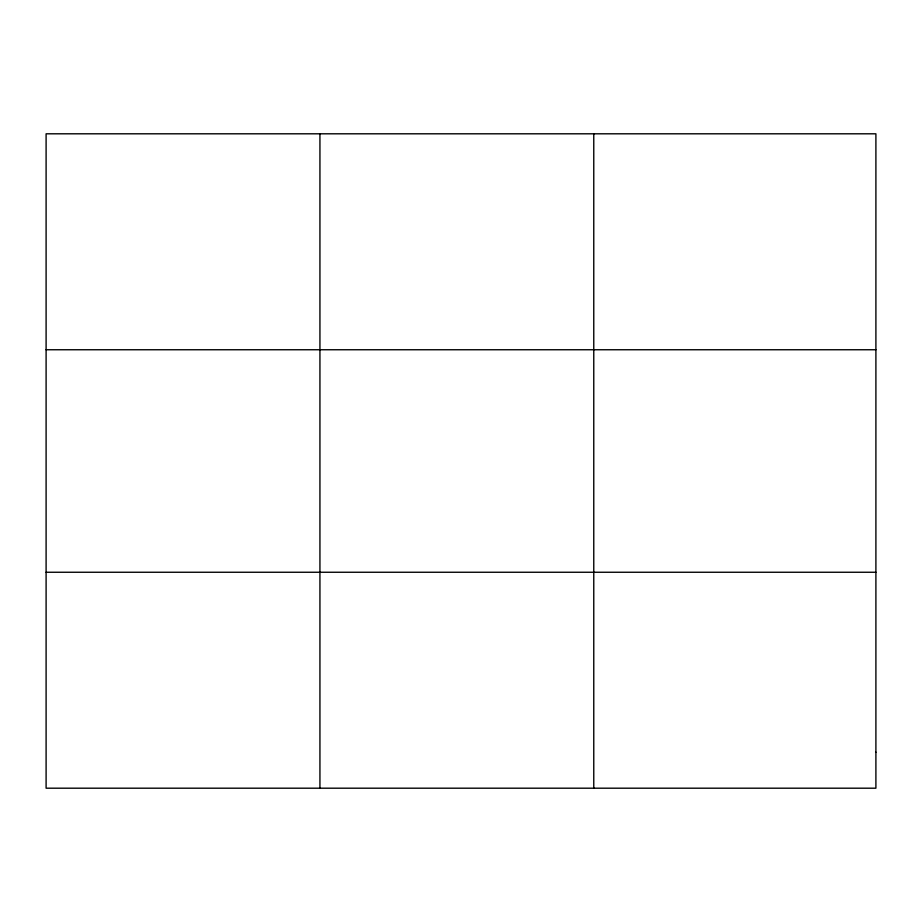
<?xml version="1.0" encoding="UTF-8"?>
<svg xmlns="http://www.w3.org/2000/svg" width="922" height="922" viewBox="0 0 922 922"><rect width="100%" height="100%" fill="white"/><g stroke="black" fill="none" stroke-linecap="round" stroke-linejoin="round"><path stroke-width="1.38" d="M319.934 133.805L319.934 788.195M593.768 133.805L593.768 788.195M46.1 349.749L875.9 349.749M46.1 572.251L875.9 572.251M875.9 752.202L875.9 788.195L46.1 788.195L46.1 133.805L875.9 133.805L875.9 752.202"/></g></svg>
